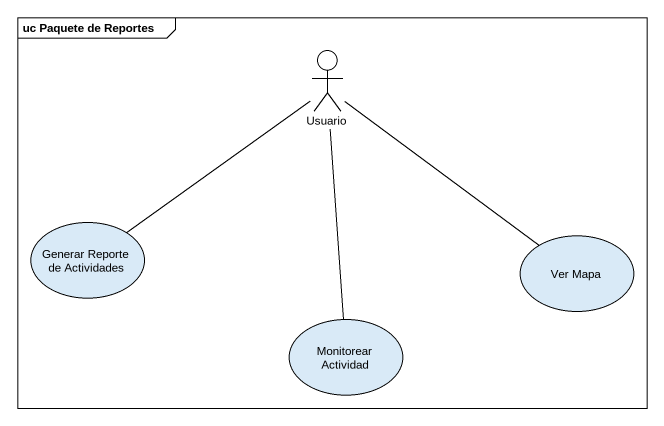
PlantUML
@startuml
mainframe uc Paquete de Reportes
actor Usuario
usecase "Generar Reporte de Actividades" as Generar_Reporte_de
usecase "Ver Mapa" as Ver_Mapa
usecase "Monitorear Actividad" as Monitorear_Actividad
Usuario -- Monitorear_Actividad
Generar_Reporte_de -up- Usuario
Ver_Mapa -up- Usuario
@enduml
